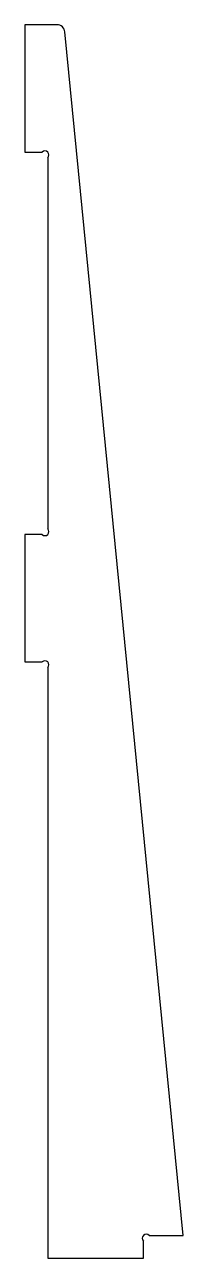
# Model space of a CAD drawing. Header units: inches. Extents: x 26.6 to 31.6, y -0.7 to 38.
import ezdxf

# ---------------------------------------------------------------- set-up
doc = ezdxf.new("R2010")
doc.units = ezdxf.units.IN
doc.layers.get('0').update_dxf_attribs({"linetype": 'CONTINUOUS'})

msp = doc.modelspace()

# ---------------------------------------------------------------- linework, layer by layer
for p, q in [((27.652, 38), (26.64, 38)), ((26.64, 38), (26.64, 34)), ((31.611, 0), (27.901, 37.774)), ((26.64, 34), (27.183, 34)), ((27.36, 33.823), (27.36, 22.177)), ((27.183, 22), (26.64, 22)), ((26.64, 22), (26.64, 18)), ((26.64, 18), (27.183, 18)), ((27.36, 17.823), (27.36, -0.72)), ((30.537, 0), (31.611, 0)), ((30.36, -0.72), (30.36, -0.177)), ((27.36, -0.72), (30.36, -0.72))]:
    msp.add_line(p, q)
for centre, radius, start, end in [((27.652, 37.75), 0.25, 5.6103, 90), ((27.272, 33.912), 0.125, -45, 135), ((27.272, 22.088), 0.125, -135, 45), ((27.272, 17.912), 0.125, -45, 135), ((30.448, -0.088), 0.125, 45, 225)]:
    msp.add_arc(centre, radius, start, end)

doc.saveas('drawing.dxf')
